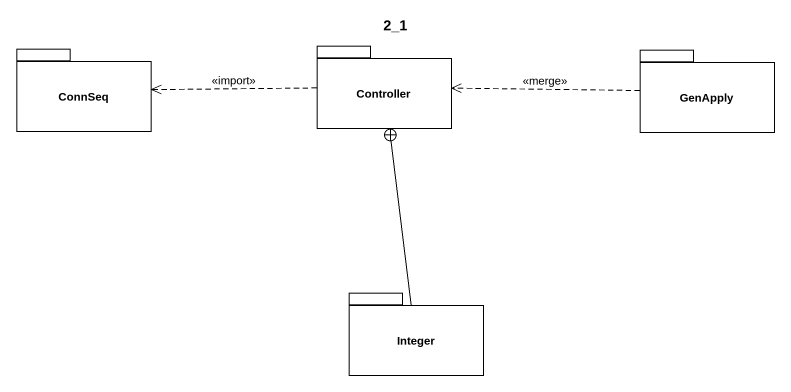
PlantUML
@startuml
title 2_1
package ConnSeq {
}
package Controller {
}
package GenApply {
}
package Integer {
}
Controller .left.> ConnSeq : <<import>>
GenApply .left.> Controller : <<merge>>
Integer -up-+ Controller
@enduml
